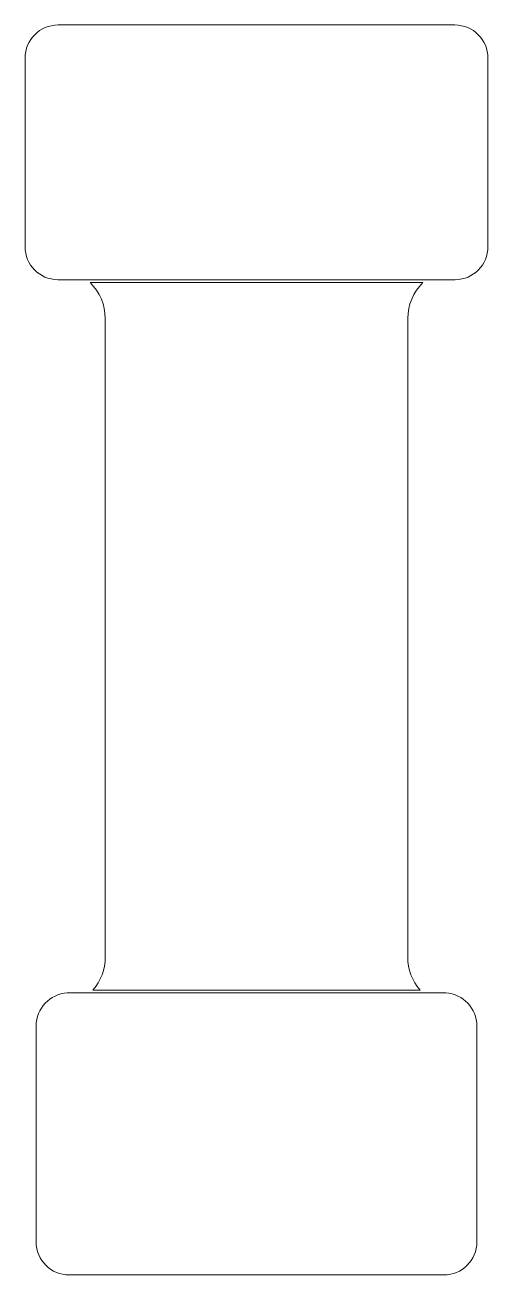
# Model space of a CAD drawing. Header units: millimetres. Extents: x 128.4 to 160.5, y 94.5 to 181.4.
import ezdxf

# ---------------------------------------------------------------- set-up
doc = ezdxf.new("R2010")
doc.units = ezdxf.units.MM

msp = doc.modelspace()

# ---------------------------------------------------------------- linework, layer by layer
at = {"color": 7, "linetype": 'Continuous', "lineweight": 18}
for p, q in [((130.687, 181.356), (158.227, 181.356)), ((128.387, 179.056), (128.387, 165.956)), ((160.527, 179.056), (160.527, 165.956)), ((130.657, 163.656), (158.257, 163.656)), ((132.916, 163.456), (155.999, 163.456)), ((133.956, 160.966), (133.956, 116.596)), ((154.959, 160.966), (154.959, 116.596)), ((131.323, 114.102), (157.591, 114.102)), ((133.099, 114.302), (155.816, 114.302)), ((129.157, 111.806), (129.157, 96.806)), ((159.757, 111.806), (159.757, 96.806)), ((131.457, 94.506), (157.457, 94.506))]:
    msp.add_line(p, q, dxfattribs=at)
for centre, radius, start, end in [((130.687, 179.056), 2.3, 90, 180), ((158.227, 179.056), 2.3, 0, 90), ((130.687, 165.956), 2.3, 180, 269.25824), ((158.227, 165.956), 2.3, 270.74176, 0), ((130.456, 160.966), 3.5, 0, 45.3383), ((158.459, 160.966), 3.5, 134.6617, 180), ((130.456, 116.596), 3.5, 319.03674, 0), ((158.459, 116.596), 3.5, 180, 220.96326), ((131.457, 111.806), 2.3, 93.34467, 180), ((157.457, 111.806), 2.3, 0, 86.65533), ((131.457, 96.806), 2.3, 180, 270), ((157.457, 96.806), 2.3, 270, 0)]:
    msp.add_arc(centre, radius, start, end, dxfattribs=at)

doc.saveas('drawing.dxf')
